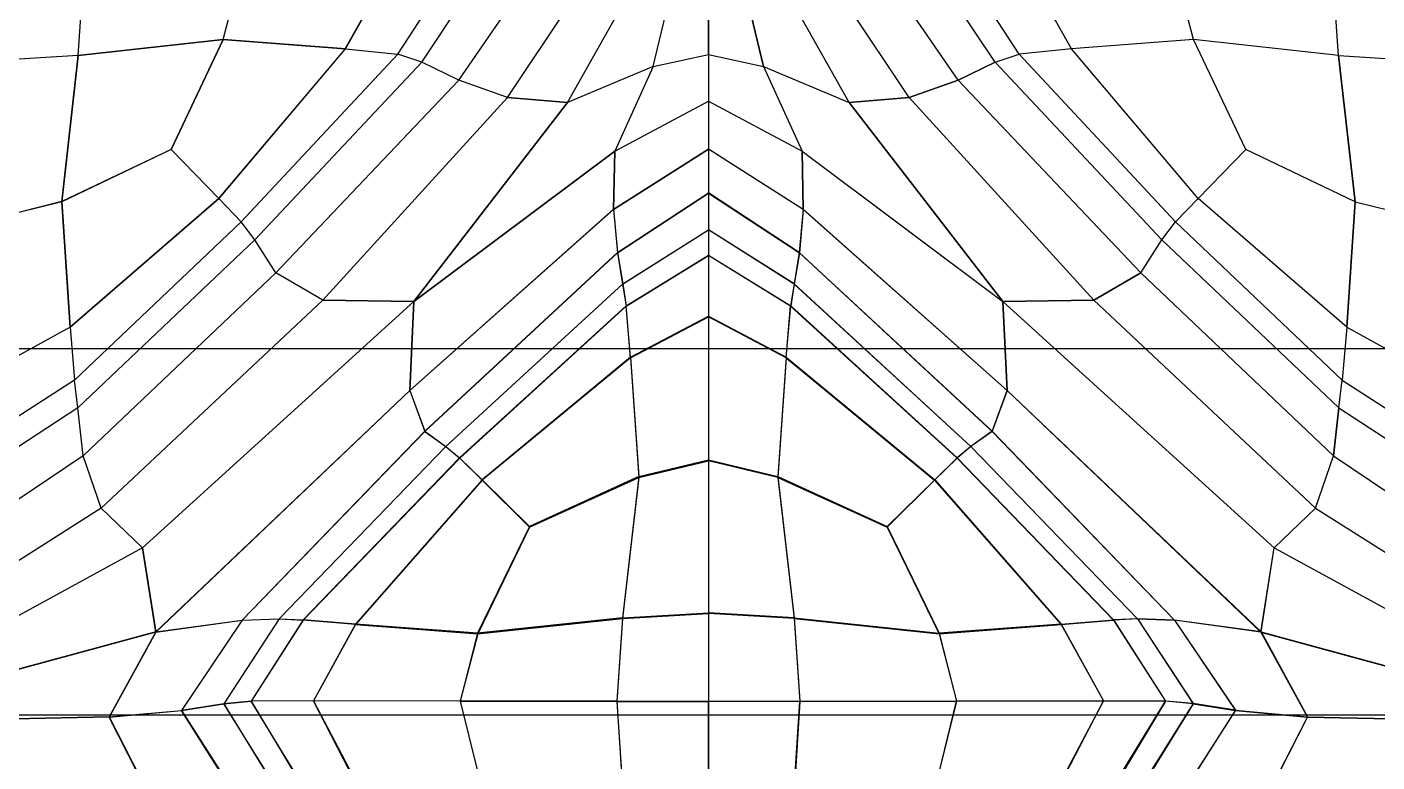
# Model space of a CAD drawing. Extents: x 11992 to 29481, y -6727 to 6811.
# Drawn here: x 12612.22 to 12621.41, y 1285.14 to 1290.14 of the extents above; entities that cross this region are included whole.
import ezdxf

# ---------------------------------------------------------------- set-up
doc = ezdxf.new("R2010")
doc.units = 0
doc.header["$MEASUREMENT"] = 0
doc.layers.get('0').update_dxf_attribs({"color": 8, "linetype": 'CONTINUOUS'})

msp = doc.modelspace()

# ---------------------------------------------------------------- linework, layer by layer
for p, q in [((12616.8548, 1289.956, -1757.8542), (12616.8548, 1291.4909, -1757.0374)), ((12612.5647, 1289.9498, -1758.4284), (12612.6019, 1290.5005, -1758.1817)), ((12612.5647, 1289.9498, -1722.4373), (12612.6024, 1290.5005, -1722.6842)), ((12613.5513, 1290.059, -1758.393), (12613.6695, 1290.5043, -1758.1884)), ((12613.5513, 1290.059, -1722.4729), (12613.6695, 1290.5043, -1722.6774)), ((12614.3829, 1289.9941, -1758.4155), (12614.6704, 1290.5069, -1758.193)), ((12614.3834, 1289.9941, -1722.4504), (12614.6709, 1290.5069, -1722.6729)), ((12614.7396, 1289.9586, -1758.4231), (12615.0948, 1290.5048, -1758.1889)), ((12614.7396, 1289.9586, -1722.4427), (12615.0948, 1290.5046, -1722.6769)), ((12614.9031, 1289.9035, -1758.3784), (12615.2817, 1290.4721, -1758.1325)), ((12614.9031, 1289.9035, -1722.4874), (12615.2817, 1290.4721, -1722.7333)), ((12616.8548, 1290.4891, -1723.3195), (12616.8548, 1289.6401, -1722.8687)), ((12618.8065, 1289.9035, -1722.4874), (12618.4279, 1290.4721, -1722.7333)), ((12618.8065, 1289.9035, -1758.3784), (12618.4279, 1290.4721, -1758.1325)), ((12618.9696, 1289.9586, -1758.4231), (12618.6144, 1290.5048, -1758.1889)), ((12618.9696, 1289.9586, -1722.4427), (12618.6144, 1290.5046, -1722.6769)), ((12619.3263, 1289.9941, -1758.4155), (12619.0387, 1290.5069, -1758.193)), ((12619.3263, 1289.9941, -1722.4504), (12619.0387, 1290.5069, -1722.6729)), ((12620.1584, 1290.059, -1722.4729), (12620.0401, 1290.5043, -1722.6774)), ((12620.1584, 1290.059, -1758.393), (12620.0401, 1290.5043, -1758.1884)), ((12621.1449, 1289.9498, -1722.4373), (12621.1073, 1290.5005, -1722.6842)), ((12621.1449, 1289.9498, -1758.4284), (12621.1073, 1290.5005, -1758.1817)), ((12615.1549, 1289.7812, -1758.244), (12615.5693, 1290.3839, -1757.9798)), ((12615.1549, 1289.7812, -1722.6218), (12615.5693, 1290.3839, -1722.886)), ((12618.5547, 1289.7812, -1758.244), (12618.1399, 1290.3839, -1757.9798)), ((12618.5547, 1289.7812, -1722.6218), (12618.1399, 1290.3839, -1722.886)), ((12615.4882, 1289.6651, -1758.1004), (12615.9073, 1290.2921, -1757.8207)), ((12615.4882, 1289.6651, -1722.7654), (12615.9073, 1290.2921, -1723.0451)), ((12618.2214, 1289.6651, -1758.1005), (12617.8018, 1290.2921, -1757.8207)), ((12618.2214, 1289.6651, -1722.7654), (12617.8023, 1290.2921, -1723.0451)), ((12615.8959, 1289.6298, -1758.0281), (12616.2449, 1290.2483, -1757.745)), ((12615.8959, 1289.63, -1722.8374), (12616.2449, 1290.2483, -1723.1209)), ((12616.4786, 1289.8744, -1757.8977), (12616.5659, 1290.2335, -1757.7194)), ((12616.4786, 1289.8747, -1722.9675), (12616.5659, 1290.2335, -1723.1463)), ((12617.231, 1289.8747, -1722.9675), (12617.1438, 1290.2335, -1723.1463)), ((12617.1438, 1290.2335, -1757.7194), (12617.231, 1289.8744, -1757.8978)), ((12617.8133, 1289.63, -1722.8374), (12617.4647, 1290.2483, -1723.1209)), ((12617.8133, 1289.63, -1758.0285), (12617.4647, 1290.2483, -1757.745)), ((12612.5647, 1289.9498, -1758.4284), (12613.5513, 1290.059, -1758.393)), ((12613.5513, 1290.059, -1722.4729), (12612.5647, 1289.9498, -1722.4373)), ((12613.5513, 1290.059, -1758.393), (12613.197, 1289.3113, -1758.667)), ((12613.197, 1289.3113, -1722.1989), (12613.5513, 1290.059, -1722.4729)), ((12614.3834, 1289.9941, -1722.4504), (12613.5513, 1290.059, -1722.4729)), ((12613.5513, 1290.059, -1758.393), (12614.3829, 1289.9941, -1758.4155)), ((12620.1584, 1290.059, -1722.4729), (12619.3263, 1289.9941, -1722.4504)), ((12620.1584, 1290.059, -1758.393), (12619.3263, 1289.9941, -1758.4155)), ((12620.5126, 1289.3113, -1722.1989), (12620.1584, 1290.059, -1722.4729)), ((12621.1449, 1289.9498, -1722.4373), (12620.1584, 1290.059, -1722.4729)), ((12621.1449, 1289.9498, -1758.4284), (12620.1584, 1290.059, -1758.393)), ((12620.5126, 1289.3113, -1758.667), (12620.1584, 1290.059, -1758.393)), ((12612.5647, 1289.9498, -1758.4284), (12611.9796, 1289.9135, -1758.4402)), ((12612.5647, 1289.9498, -1722.4373), (12611.9796, 1289.9135, -1722.4255)), ((12612.4522, 1288.9551, -1722.0766), (12612.5647, 1289.9498, -1722.4373)), ((12612.5647, 1289.9498, -1758.4284), (12612.4522, 1288.9553, -1758.7892)), ((12614.3829, 1289.9941, -1758.4155), (12613.5208, 1288.9758, -1758.7826)), ((12613.5208, 1288.9758, -1722.0833), (12614.3834, 1289.9941, -1722.4504)), ((12613.6738, 1288.818, -1758.8381), (12614.7396, 1289.9586, -1758.4231)), ((12613.6738, 1288.818, -1722.0277), (12614.7396, 1289.9586, -1722.4427)), ((12614.9031, 1289.9035, -1722.4874), (12613.7673, 1288.6966, -1722.0374)), ((12613.7673, 1288.6966, -1758.8285), (12614.9031, 1289.9035, -1758.3784)), ((12614.3829, 1289.9941, -1758.4155), (12614.7396, 1289.9586, -1758.4231)), ((12614.3834, 1289.9941, -1722.4504), (12614.7396, 1289.9586, -1722.4427)), ((12614.9031, 1289.9035, -1758.3784), (12614.7396, 1289.9586, -1758.4231)), ((12614.9031, 1289.9035, -1722.4874), (12614.7396, 1289.9586, -1722.4427)), ((12615.1549, 1289.7812, -1758.244), (12614.9031, 1289.9035, -1758.3784)), ((12615.1549, 1289.7812, -1722.6218), (12614.9031, 1289.9035, -1722.4874)), ((12616.4786, 1289.8747, -1722.9675), (12616.8548, 1289.9562, -1723.011)), ((12616.4786, 1289.8744, -1757.8977), (12616.8548, 1289.956, -1757.8542)), ((12616.8548, 1289.9562, -1723.011), (12617.231, 1289.8747, -1722.9675)), ((12616.8548, 1289.956, -1757.8542), (12617.231, 1289.8744, -1757.8978)), ((12616.8548, 1289.956, -1757.8542), (12616.8548, 1280.2533, -1760.3838)), ((12618.5547, 1289.7812, -1758.244), (12618.8065, 1289.9035, -1758.3784)), ((12618.8065, 1289.9035, -1722.4874), (12618.5547, 1289.7812, -1722.6218)), ((12618.8065, 1289.9035, -1722.4874), (12618.9696, 1289.9586, -1722.4427)), ((12618.8065, 1289.9035, -1758.3784), (12618.9696, 1289.9586, -1758.4231)), ((12619.9423, 1288.6966, -1722.0374), (12618.8065, 1289.9035, -1722.4874)), ((12618.8065, 1289.9035, -1758.3784), (12619.9423, 1288.6966, -1758.8285)), ((12619.3263, 1289.9941, -1758.4155), (12618.9696, 1289.9586, -1758.4231)), ((12619.3263, 1289.9941, -1722.4504), (12618.9696, 1289.9586, -1722.4427)), ((12618.9696, 1289.9586, -1758.4231), (12620.0358, 1288.818, -1758.8381)), ((12620.0358, 1288.818, -1722.0277), (12618.9696, 1289.9586, -1722.4427)), ((12620.1889, 1288.9758, -1758.7826), (12619.3263, 1289.9941, -1758.4155)), ((12620.1889, 1288.9758, -1722.0833), (12619.3263, 1289.9941, -1722.4504)), ((12621.2575, 1288.9551, -1722.0766), (12621.1449, 1289.9498, -1722.4373)), ((12621.1449, 1289.9498, -1722.4373), (12621.73, 1289.9135, -1722.4255)), ((12621.1449, 1289.9498, -1758.4284), (12621.2575, 1288.9551, -1758.7892)), ((12621.1449, 1289.9498, -1758.4284), (12621.7295, 1289.9135, -1758.4402)), ((12616.4786, 1289.8747, -1722.9675), (12615.8959, 1289.63, -1722.8374)), ((12616.4786, 1289.8744, -1757.8977), (12615.8959, 1289.6298, -1758.0281)), ((12616.4786, 1289.8744, -1757.8977), (12616.2168, 1289.2984, -1758.1431)), ((12616.4786, 1289.8747, -1722.9675), (12616.2173, 1289.2991, -1722.7206)), ((12617.231, 1289.8747, -1722.9675), (12617.4924, 1289.2991, -1722.7206)), ((12617.231, 1289.8747, -1722.9675), (12617.8133, 1289.63, -1722.8374)), ((12617.231, 1289.8744, -1757.8978), (12617.4924, 1289.2984, -1758.1434)), ((12617.231, 1289.8744, -1757.8978), (12617.8133, 1289.63, -1758.0285)), ((12613.9108, 1288.4718, -1722.1176), (12615.1549, 1289.7812, -1722.6218)), ((12613.9108, 1288.4718, -1758.7482), (12615.1549, 1289.7812, -1758.244)), ((12615.4882, 1289.6651, -1758.1004), (12615.1549, 1289.7812, -1758.244)), ((12615.4882, 1289.6651, -1722.7654), (12615.1549, 1289.7812, -1722.6218)), ((12618.5547, 1289.7812, -1722.6218), (12618.2214, 1289.6651, -1722.7654)), ((12618.2214, 1289.6651, -1758.1005), (12618.5547, 1289.7812, -1758.244)), ((12618.5547, 1289.7812, -1758.244), (12619.7983, 1288.4718, -1758.7482)), ((12619.7983, 1288.4718, -1722.1176), (12618.5547, 1289.7812, -1722.6218)), ((12614.2303, 1288.2844, -1758.6505), (12615.4882, 1289.6651, -1758.1004)), ((12614.2303, 1288.2846, -1722.2151), (12615.4882, 1289.6651, -1722.7654)), ((12615.8959, 1289.63, -1722.8374), (12614.8502, 1288.2765, -1722.2764)), ((12614.8502, 1288.2756, -1758.5884), (12615.8959, 1289.6298, -1758.0281)), ((12615.4882, 1289.6651, -1722.7654), (12615.8959, 1289.63, -1722.8374)), ((12615.8959, 1289.6298, -1758.0281), (12615.4882, 1289.6651, -1758.1004)), ((12616.2168, 1289.2984, -1758.1431), (12616.8548, 1289.6393, -1757.9947)), ((12616.2173, 1289.2991, -1722.7206), (12616.8548, 1289.6401, -1722.8687)), ((12616.8548, 1289.6401, -1722.8687), (12617.4924, 1289.2991, -1722.7206)), ((12616.8548, 1289.6401, -1722.8687), (12616.8548, 1288.1716, -1721.8286)), ((12616.8548, 1289.6393, -1757.9947), (12617.4924, 1289.2984, -1758.1434)), ((12617.8133, 1289.63, -1758.0285), (12618.2214, 1289.6651, -1758.1005)), ((12618.2214, 1289.6651, -1722.7654), (12617.8133, 1289.63, -1722.8374)), ((12618.8594, 1288.2765, -1722.2764), (12617.8133, 1289.63, -1722.8374)), ((12617.8133, 1289.63, -1758.0285), (12618.859, 1288.2758, -1758.5897)), ((12618.2214, 1289.6651, -1758.1005), (12619.4789, 1288.2844, -1758.6508)), ((12619.4789, 1288.2846, -1722.2151), (12618.2214, 1289.6651, -1722.7654)), ((12613.197, 1289.3113, -1758.667), (12612.4522, 1288.9553, -1758.7892)), ((12613.197, 1289.3113, -1722.1989), (12612.4522, 1288.9551, -1722.0766)), ((12613.197, 1289.3113, -1758.667), (12613.5208, 1288.9758, -1758.7826)), ((12613.5208, 1288.9758, -1722.0833), (12613.197, 1289.3113, -1722.1989)), ((12614.8502, 1288.2765, -1722.2764), (12616.2173, 1289.2991, -1722.7206)), ((12616.2168, 1289.2984, -1758.1431), (12614.8502, 1288.2756, -1758.5884)), ((12616.2097, 1288.9038, -1722.5015), (12616.8548, 1289.3148, -1722.6804)), ((12616.2097, 1288.9024, -1758.3746), (12616.8548, 1289.3132, -1758.197)), ((12616.2173, 1289.2991, -1722.7206), (12616.2097, 1288.9038, -1722.5015)), ((12616.2097, 1288.9024, -1758.3746), (12616.2168, 1289.2984, -1758.1431)), ((12616.8548, 1289.3148, -1722.6804), (12617.4995, 1288.9038, -1722.5015)), ((12617.5, 1288.9024, -1758.3752), (12616.8548, 1289.3132, -1758.197)), ((12617.4995, 1288.9038, -1722.5015), (12617.4924, 1289.2991, -1722.7206)), ((12617.4924, 1289.2991, -1722.7206), (12618.8594, 1288.2765, -1722.2764)), ((12617.4924, 1289.2984, -1758.1434), (12617.5, 1288.9024, -1758.3752)), ((12617.4924, 1289.2984, -1758.1434), (12618.859, 1288.2758, -1758.5897)), ((12620.5126, 1289.3113, -1722.1989), (12620.1889, 1288.9758, -1722.0833)), ((12620.5126, 1289.3113, -1758.667), (12620.1889, 1288.9758, -1758.7826)), ((12621.2575, 1288.9551, -1722.0766), (12620.5126, 1289.3113, -1722.1989)), ((12621.2575, 1288.9551, -1758.7892), (12620.5126, 1289.3113, -1758.667)), ((12616.2349, 1288.6072, -1758.6996), (12616.8548, 1289.0123, -1758.526)), ((12616.2354, 1288.6089, -1722.2182), (12616.8548, 1289.0142, -1722.3985)), ((12617.4738, 1288.6089, -1722.2182), (12616.8548, 1289.0142, -1722.3985)), ((12616.8548, 1289.0123, -1758.526), (12617.4747, 1288.6072, -1758.7)), ((12612.4522, 1288.9553, -1758.7892), (12611.9796, 1288.8366, -1758.83)), ((12612.4522, 1288.9551, -1722.0766), (12611.9796, 1288.8363, -1722.0358)), ((12612.4522, 1288.9553, -1758.7892), (12612.5094, 1288.1023, -1759.0848)), ((12612.5094, 1288.1023, -1721.781), (12612.4522, 1288.9551, -1722.0766)), ((12612.5094, 1288.1023, -1721.781), (12613.5208, 1288.9758, -1722.0833)), ((12613.5208, 1288.9758, -1758.7826), (12612.5094, 1288.1023, -1759.0848)), ((12613.5208, 1288.9758, -1758.7826), (12613.6738, 1288.818, -1758.8381)), ((12613.5208, 1288.9758, -1722.0833), (12613.6738, 1288.818, -1722.0277)), ((12614.8211, 1287.6707, -1721.9647), (12616.2097, 1288.9038, -1722.5015)), ((12614.8211, 1287.6693, -1758.9075), (12616.2097, 1288.9024, -1758.3746)), ((12616.2097, 1288.9038, -1722.5015), (12616.2354, 1288.6089, -1722.2182)), ((12616.2097, 1288.9024, -1758.3746), (12616.2349, 1288.6072, -1758.6996)), ((12617.4995, 1288.9038, -1722.5015), (12617.4738, 1288.6089, -1722.2182)), ((12617.5, 1288.9024, -1758.3752), (12617.4747, 1288.6072, -1758.7)), ((12617.4995, 1288.9038, -1722.5015), (12618.8885, 1287.671, -1721.9647)), ((12617.5, 1288.9024, -1758.3752), (12618.8885, 1287.6698, -1758.9099)), ((12620.1889, 1288.9758, -1758.7826), (12620.0358, 1288.818, -1758.8381)), ((12620.1889, 1288.9758, -1722.0833), (12620.0358, 1288.818, -1722.0277)), ((12621.2002, 1288.1023, -1759.0848), (12620.1889, 1288.9758, -1758.7826)), ((12621.2002, 1288.1023, -1721.781), (12620.1889, 1288.9758, -1722.0833)), ((12621.2575, 1288.9551, -1758.7892), (12621.2002, 1288.1023, -1759.0848)), ((12621.2002, 1288.1023, -1721.781), (12621.2575, 1288.9551, -1722.0766)), ((12621.2575, 1288.9551, -1722.0766), (12621.73, 1288.8363, -1722.0358)), ((12621.2575, 1288.9551, -1758.7892), (12621.7295, 1288.8363, -1758.83)), ((12613.6738, 1288.818, -1758.8381), (12612.5394, 1287.7394, -1759.2173)), ((12613.6738, 1288.818, -1722.0277), (12612.5394, 1287.7394, -1721.6485)), ((12613.7673, 1288.6966, -1722.0374), (12613.6738, 1288.818, -1722.0277)), ((12613.7673, 1288.6966, -1758.8285), (12613.6738, 1288.818, -1758.8381)), ((12619.9423, 1288.6966, -1722.0374), (12620.0358, 1288.818, -1722.0277)), ((12619.9423, 1288.6966, -1758.8285), (12620.0358, 1288.818, -1758.8381)), ((12621.1697, 1287.7394, -1721.6485), (12620.0358, 1288.818, -1722.0277)), ((12620.0358, 1288.818, -1758.8381), (12621.1697, 1287.7394, -1759.2173)), ((12616.2707, 1288.3946, -1758.9913), (12616.8548, 1288.7627, -1758.8345)), ((12616.2716, 1288.3955, -1721.97), (12616.8548, 1288.7639, -1722.1391)), ((12617.438, 1288.3955, -1721.97), (12616.8548, 1288.7639, -1722.1391)), ((12617.4389, 1288.3946, -1758.9914), (12616.8548, 1288.7627, -1758.8345)), ((12612.5628, 1287.5522, -1759.2425), (12613.7673, 1288.6966, -1758.8285)), ((12613.7673, 1288.6966, -1722.0374), (12612.5628, 1287.5522, -1721.6234)), ((12613.9108, 1288.4718, -1722.1176), (12613.7673, 1288.6966, -1722.0374)), ((12613.9108, 1288.4718, -1758.7482), (12613.7673, 1288.6966, -1758.8285)), ((12619.7983, 1288.4718, -1758.7482), (12619.9423, 1288.6966, -1758.8285)), ((12619.7983, 1288.4718, -1722.1176), (12619.9423, 1288.6966, -1722.0374)), ((12621.1464, 1287.5522, -1721.6234), (12619.9423, 1288.6966, -1722.0374)), ((12619.9423, 1288.6966, -1758.8285), (12621.1464, 1287.5522, -1759.2425)), ((12614.9241, 1287.3925, -1721.6771), (12616.2354, 1288.6089, -1722.2182)), ((12614.9241, 1287.3915, -1759.2204), (12616.2349, 1288.6072, -1758.6996)), ((12616.2349, 1288.6072, -1758.6996), (12616.2707, 1288.3946, -1758.9913)), ((12616.2354, 1288.6089, -1722.2182), (12616.2716, 1288.3955, -1721.97)), ((12616.2941, 1288.2458, -1759.123), (12616.8548, 1288.5903, -1758.9752)), ((12616.295, 1288.2446, -1721.8563), (12616.8548, 1288.5893, -1722.018)), ((12616.8548, 1288.5903, -1758.9752), (12617.4156, 1288.2458, -1759.123)), ((12617.4146, 1288.2446, -1721.8563), (12616.8548, 1288.5893, -1722.018)), ((12617.4738, 1288.6089, -1722.2182), (12617.438, 1288.3955, -1721.97)), ((12617.4747, 1288.6072, -1758.7), (12617.4389, 1288.3946, -1758.9914)), ((12617.4738, 1288.6089, -1722.2182), (12618.7855, 1287.3925, -1721.6771)), ((12617.4747, 1288.6072, -1758.7), (12618.7855, 1287.3918, -1759.2221)), ((12613.9108, 1288.4718, -1722.1176), (12612.599, 1287.2251, -1721.6495)), ((12613.9108, 1288.4718, -1758.7482), (12612.599, 1287.2251, -1759.2163)), ((12614.2303, 1288.2844, -1758.6505), (12613.9108, 1288.4718, -1758.7482)), ((12614.2303, 1288.2846, -1722.2151), (12613.9108, 1288.4718, -1722.1176)), ((12619.4789, 1288.2844, -1758.6508), (12619.7983, 1288.4718, -1758.7482)), ((12619.7983, 1288.4718, -1722.1176), (12619.4789, 1288.2846, -1722.2151)), ((12619.7983, 1288.4718, -1758.7482), (12621.1106, 1287.2251, -1759.2163)), ((12621.1106, 1287.2251, -1721.6495), (12619.7983, 1288.4718, -1722.1176)), ((12615.0681, 1287.29, -1721.4627), (12616.2716, 1288.3955, -1721.97)), ((12616.2707, 1288.3946, -1758.9913), (12615.0681, 1287.2902, -1759.4618)), ((12616.2707, 1288.3946, -1758.9913), (12616.2941, 1288.2458, -1759.123)), ((12616.2716, 1288.3955, -1721.97), (12616.295, 1288.2446, -1721.8563)), ((12617.438, 1288.3955, -1721.97), (12617.4146, 1288.2446, -1721.8563)), ((12617.4389, 1288.3946, -1758.9914), (12617.4156, 1288.2458, -1759.123)), ((12617.438, 1288.3955, -1721.97), (12618.6415, 1287.29, -1721.4627)), ((12617.4389, 1288.3946, -1758.9914), (12618.6415, 1287.2902, -1759.4622)), ((12612.7211, 1286.8706, -1721.6587), (12614.2303, 1288.2846, -1722.2151)), ((12612.7211, 1286.8703, -1759.2072), (12614.2303, 1288.2844, -1758.6505)), ((12614.8502, 1288.2765, -1722.2764), (12613.0025, 1286.6007, -1721.5824)), ((12614.8502, 1288.2756, -1758.5884), (12613.0029, 1286.5997, -1759.2835)), ((12614.2303, 1288.2846, -1722.2151), (12614.8502, 1288.2765, -1722.2764)), ((12614.8502, 1288.2756, -1758.5884), (12614.2303, 1288.2844, -1758.6505)), ((12614.8502, 1288.2765, -1722.2764), (12614.8211, 1287.6707, -1721.9647)), ((12614.8211, 1287.6693, -1758.9075), (12614.8502, 1288.2756, -1758.5884)), ((12618.859, 1288.2758, -1758.5897), (12619.4789, 1288.2844, -1758.6508)), ((12618.859, 1288.2758, -1758.5897), (12620.7067, 1286.6002, -1759.2855)), ((12618.8885, 1287.6698, -1758.9099), (12618.859, 1288.2758, -1758.5897)), ((12619.4789, 1288.2846, -1722.2151), (12618.8594, 1288.2765, -1722.2764)), ((12618.8594, 1288.2765, -1722.2764), (12618.8885, 1287.671, -1721.9647)), ((12618.8594, 1288.2765, -1722.2764), (12620.7067, 1286.6007, -1721.5824)), ((12620.9885, 1286.8706, -1721.6587), (12619.4789, 1288.2846, -1722.2151)), ((12619.4789, 1288.2844, -1758.6508), (12620.9885, 1286.8703, -1759.2077)), ((12615.1611, 1287.2127, -1759.5662), (12616.2941, 1288.2458, -1759.123)), ((12615.1616, 1287.2108, -1721.371), (12616.295, 1288.2446, -1721.8563)), ((12616.3241, 1287.8972, -1759.2755), (12616.2941, 1288.2458, -1759.123)), ((12616.3255, 1287.8934, -1721.6964), (12616.295, 1288.2446, -1721.8563)), ((12616.3241, 1287.8972, -1759.2755), (12616.8548, 1288.175, -1759.155)), ((12616.3255, 1287.8934, -1721.6964), (12616.8548, 1288.1716, -1721.8286)), ((12616.8548, 1288.175, -1759.155), (12617.3851, 1287.8972, -1759.2755)), ((12617.3841, 1287.8934, -1721.6964), (12616.8548, 1288.1716, -1721.8286)), ((12616.8548, 1288.1716, -1721.8286), (12616.8548, 1285.554, -1720.6474)), ((12617.3841, 1287.8934, -1721.6964), (12617.4146, 1288.2446, -1721.8563)), ((12617.3851, 1287.8972, -1759.2755), (12617.4156, 1288.2458, -1759.123)), ((12617.4146, 1288.2446, -1721.8563), (12618.5481, 1287.2108, -1721.371)), ((12617.4156, 1288.2458, -1759.123), (12618.5485, 1287.2127, -1759.5662)), ((12612.5094, 1288.1023, -1721.781), (12611.9796, 1287.8109, -1721.6802)), ((12612.5094, 1288.1023, -1759.0848), (12611.9796, 1287.8109, -1759.1855)), ((12612.5094, 1288.1023, -1721.781), (12612.5394, 1287.7394, -1721.6485)), ((12612.5094, 1288.1023, -1759.0848), (12612.5394, 1287.7394, -1759.2173)), ((12621.2002, 1288.1023, -1759.0848), (12621.1697, 1287.7394, -1759.2173)), ((12621.2002, 1288.1023, -1721.781), (12621.1697, 1287.7394, -1721.6485)), ((12621.2002, 1288.1023, -1759.0848), (12621.7295, 1287.8109, -1759.1855)), ((12621.2002, 1288.1023, -1721.781), (12621.73, 1287.8109, -1721.6802)), ((12651.3121, 1287.9535, -1721.8437), (12606.3119, 1287.9535, -1721.8437)), ((12651.3121, 1287.9535, -1759.0217), (12606.3119, 1287.9535, -1759.0217)), ((12616.3241, 1287.8972, -1759.2755), (12615.3137, 1287.063, -1759.637)), ((12616.3255, 1287.8934, -1721.6964), (12615.3146, 1287.0594, -1721.3)), ((12616.3241, 1287.8972, -1759.2755), (12616.3818, 1287.0842, -1759.6296)), ((12616.3255, 1287.8934, -1721.6964), (12616.3823, 1287.0787, -1721.3097)), ((12617.3841, 1287.8934, -1721.6964), (12617.3274, 1287.0787, -1721.3097)), ((12617.3851, 1287.8972, -1759.2755), (12617.3278, 1287.0842, -1759.6296)), ((12617.3841, 1287.8934, -1721.6964), (12618.395, 1287.0594, -1721.3)), ((12617.3851, 1287.8972, -1759.2755), (12618.3955, 1287.063, -1759.637)), ((12612.5394, 1287.7394, -1721.6485), (12611.9796, 1287.3801, -1721.5222)), ((12612.5394, 1287.7394, -1759.2173), (12611.9796, 1287.3801, -1759.3436)), ((12612.5628, 1287.5522, -1721.6234), (12612.5394, 1287.7394, -1721.6485)), ((12612.5628, 1287.5522, -1759.2425), (12612.5394, 1287.7394, -1759.2173)), ((12621.1464, 1287.5522, -1721.6234), (12621.1697, 1287.7394, -1721.6485)), ((12621.1464, 1287.5522, -1759.2425), (12621.1697, 1287.7394, -1759.2173)), ((12621.1697, 1287.7394, -1721.6485), (12621.73, 1287.3801, -1721.5222)), ((12621.1697, 1287.7394, -1759.2173), (12621.7295, 1287.3801, -1759.3436)), ((12613.0926, 1286.0275, -1721.286), (12614.8211, 1287.6707, -1721.9647)), ((12613.0931, 1286.0259, -1759.5815), (12614.8211, 1287.6693, -1758.9075)), ((12614.8211, 1287.6707, -1721.9647), (12614.9241, 1287.3925, -1721.6771)), ((12614.8211, 1287.6693, -1758.9075), (12614.9241, 1287.3915, -1759.2204)), ((12618.8885, 1287.671, -1721.9647), (12618.7855, 1287.3925, -1721.6771)), ((12618.7855, 1287.3918, -1759.2221), (12618.8885, 1287.6698, -1758.9099)), ((12618.8885, 1287.671, -1721.9647), (12620.6171, 1286.0278, -1721.2857)), ((12620.6166, 1286.0263, -1759.5855), (12618.8885, 1287.6698, -1758.9099)), ((12612.5628, 1287.5522, -1721.6234), (12611.9796, 1287.1707, -1721.4853)), ((12612.5628, 1287.5522, -1759.2425), (12611.9796, 1287.1707, -1759.3805)), ((12612.599, 1287.2251, -1721.6495), (12612.5628, 1287.5522, -1721.6234)), ((12612.599, 1287.2251, -1759.2163), (12612.5628, 1287.5522, -1759.2425)), ((12621.1106, 1287.2251, -1721.6495), (12621.1464, 1287.5522, -1721.6234)), ((12621.1464, 1287.5522, -1759.2425), (12621.1106, 1287.2251, -1759.2163)), ((12621.1464, 1287.5522, -1721.6234), (12621.73, 1287.1705, -1721.4854)), ((12621.1464, 1287.5522, -1759.2425), (12621.7295, 1287.1707, -1759.3805)), ((12614.9241, 1287.3925, -1721.6771), (12613.681, 1286.1069, -1721.1167)), ((12614.9241, 1287.3915, -1759.2204), (12613.6815, 1286.1064, -1759.7594)), ((12614.9241, 1287.3925, -1721.6771), (12615.0681, 1287.29, -1721.4627)), ((12614.9241, 1287.3915, -1759.2204), (12615.0681, 1287.2902, -1759.4618)), ((12618.7855, 1287.3925, -1721.6771), (12618.6415, 1287.29, -1721.4627)), ((12618.7855, 1287.3918, -1759.2221), (12618.6415, 1287.2902, -1759.4622)), ((12618.7855, 1287.3925, -1721.6771), (12620.0287, 1286.1072, -1721.1164)), ((12620.0277, 1286.1067, -1759.7619), (12618.7855, 1287.3918, -1759.2221)), ((12613.9332, 1286.1153, -1720.9355), (12615.0681, 1287.29, -1721.4627)), ((12615.0681, 1287.2902, -1759.4618), (12613.9337, 1286.116, -1759.9498)), ((12615.0681, 1287.2902, -1759.4618), (12615.1611, 1287.2127, -1759.5662)), ((12615.0681, 1287.29, -1721.4627), (12615.1616, 1287.2108, -1721.371)), ((12618.6415, 1287.29, -1721.4627), (12618.5481, 1287.2108, -1721.371)), ((12618.6415, 1287.2902, -1759.4622), (12618.5485, 1287.2127, -1759.5662)), ((12619.7755, 1286.116, -1759.9504), (12618.6415, 1287.2902, -1759.4622)), ((12618.6415, 1287.29, -1721.4627), (12619.7764, 1286.1153, -1720.9355)), ((12612.599, 1287.2251, -1721.6495), (12611.9796, 1286.8095, -1721.4934)), ((12612.599, 1287.2251, -1759.2163), (12611.9796, 1286.8095, -1759.3724)), ((12612.7211, 1286.8706, -1721.6587), (12612.599, 1287.2251, -1721.6495)), ((12612.7211, 1286.8703, -1759.2072), (12612.599, 1287.2251, -1759.2163)), ((12615.1616, 1287.2108, -1721.371), (12614.0963, 1286.1079, -1720.8653)), ((12615.1611, 1287.2127, -1759.5662), (12614.0968, 1286.1098, -1760.0261)), ((12615.3137, 1287.063, -1759.637), (12615.1611, 1287.2127, -1759.5662)), ((12615.3146, 1287.0594, -1721.3), (12615.1616, 1287.2108, -1721.371)), ((12616.3818, 1287.0842, -1759.6296), (12616.8548, 1287.1977, -1759.5802)), ((12616.3823, 1287.0787, -1721.3097), (12616.8548, 1287.192, -1721.3637)), ((12616.8548, 1287.1977, -1759.5802), (12617.3278, 1287.0842, -1759.6296)), ((12617.3274, 1287.0787, -1721.3097), (12616.8548, 1287.192, -1721.3637)), ((12618.395, 1287.0594, -1721.3), (12618.5481, 1287.2108, -1721.371)), ((12618.3955, 1287.063, -1759.637), (12618.5485, 1287.2127, -1759.5662)), ((12618.5481, 1287.2108, -1721.371), (12619.6133, 1286.1079, -1720.8653)), ((12619.6128, 1286.1098, -1760.0261), (12618.5485, 1287.2127, -1759.5662)), ((12620.9885, 1286.8706, -1721.6587), (12621.1106, 1287.2251, -1721.6495)), ((12620.9885, 1286.8703, -1759.2077), (12621.1106, 1287.2251, -1759.2163)), ((12621.1106, 1287.2251, -1721.6495), (12621.73, 1286.8095, -1721.4934)), ((12621.1106, 1287.2251, -1759.2163), (12621.7295, 1286.8095, -1759.3724)), ((12615.3137, 1287.063, -1759.637), (12614.4525, 1286.0802, -1760.0483)), ((12615.3146, 1287.0594, -1721.3), (12614.453, 1286.0774, -1720.8454)), ((12615.6375, 1286.7447, -1759.7775), (12615.3137, 1287.063, -1759.637)), ((12615.3146, 1287.0594, -1721.3), (12615.6379, 1286.7394, -1721.1474)), ((12616.3818, 1287.0842, -1759.6296), (12615.6375, 1286.7447, -1759.7775)), ((12615.6379, 1286.7394, -1721.1474), (12616.3823, 1287.0787, -1721.3097)), ((12616.3818, 1287.0842, -1759.6296), (12616.2697, 1286.1231, -1760.0294)), ((12616.3823, 1287.0787, -1721.3097), (12616.2702, 1286.1179, -1720.8665)), ((12617.3274, 1287.0787, -1721.3097), (12618.0717, 1286.7394, -1721.1474)), ((12617.3274, 1287.0787, -1721.3097), (12617.4394, 1286.1179, -1720.8665)), ((12617.3278, 1287.0842, -1759.6296), (12617.4394, 1286.1231, -1760.0294)), ((12617.3278, 1287.0842, -1759.6296), (12618.0722, 1286.7445, -1759.7775)), ((12618.0717, 1286.7394, -1721.1474), (12618.395, 1287.0594, -1721.3)), ((12618.3955, 1287.063, -1759.637), (12618.0722, 1286.7445, -1759.7775)), ((12618.395, 1287.0594, -1721.3), (12619.2567, 1286.0774, -1720.8454)), ((12618.3955, 1287.063, -1759.637), (12619.2567, 1286.0802, -1760.0483)), ((12612.7211, 1286.8706, -1721.6587), (12611.9796, 1286.3992, -1721.4732)), ((12612.7211, 1286.8703, -1759.2072), (12611.9796, 1286.399, -1759.393)), ((12612.7211, 1286.8706, -1721.6587), (12613.0025, 1286.6007, -1721.5824)), ((12613.0029, 1286.5997, -1759.2835), (12612.7211, 1286.8703, -1759.2072)), ((12620.9885, 1286.8706, -1721.6587), (12620.7067, 1286.6007, -1721.5824)), ((12620.9885, 1286.8703, -1759.2077), (12620.7067, 1286.6002, -1759.2855)), ((12620.9885, 1286.8706, -1721.6587), (12621.73, 1286.3992, -1721.4732)), ((12620.9885, 1286.8703, -1759.2077), (12621.7295, 1286.399, -1759.3931)), ((12615.6375, 1286.7447, -1759.7775), (12615.2836, 1286.0197, -1760.0762)), ((12615.6379, 1286.7394, -1721.1474), (12615.2841, 1286.0154, -1720.8157)), ((12618.0717, 1286.7394, -1721.1474), (12618.4255, 1286.0154, -1720.8157)), ((12618.0722, 1286.7445, -1759.7775), (12618.4255, 1286.0197, -1760.0762)), ((12613.0025, 1286.6007, -1721.5824), (12611.9796, 1286.0421, -1721.3511)), ((12613.0029, 1286.5997, -1759.2835), (12611.9796, 1286.0414, -1759.5163)), ((12613.0025, 1286.6007, -1721.5824), (12613.0926, 1286.0275, -1721.286)), ((12613.0931, 1286.0259, -1759.5815), (12613.0029, 1286.5997, -1759.2835)), ((12620.6166, 1286.0263, -1759.5855), (12620.7067, 1286.6002, -1759.2855)), ((12620.6171, 1286.0278, -1721.2857), (12620.7067, 1286.6007, -1721.5824)), ((12620.7067, 1286.6007, -1721.5824), (12621.73, 1286.0421, -1721.3511)), ((12620.7067, 1286.6002, -1759.2855), (12621.7295, 1286.0414, -1759.5163)), ((12616.2697, 1286.1231, -1760.0294), (12616.8548, 1286.1577, -1760.0138)), ((12616.2702, 1286.1179, -1720.8665), (12616.8548, 1286.152, -1720.8835)), ((12617.4394, 1286.1231, -1760.0294), (12616.8548, 1286.1577, -1760.0138)), ((12617.4394, 1286.1179, -1720.8665), (12616.8548, 1286.152, -1720.8835)), ((12613.0926, 1286.0275, -1721.286), (12613.681, 1286.1069, -1721.1167)), ((12613.0931, 1286.0259, -1759.5815), (12613.6815, 1286.1064, -1759.7594)), ((12613.681, 1286.1069, -1721.1167), (12613.2671, 1285.4935, -1720.8789)), ((12613.6815, 1286.1064, -1759.7594), (12613.2671, 1285.492, -1759.9873)), ((12613.9337, 1286.116, -1759.9498), (12613.5551, 1285.5383, -1760.1589)), ((12613.9332, 1286.1153, -1720.9355), (12613.5551, 1285.539, -1720.7071)), ((12613.681, 1286.1069, -1721.1167), (12613.9332, 1286.1153, -1720.9355)), ((12613.6815, 1286.1064, -1759.7594), (12613.9337, 1286.116, -1759.9498)), ((12614.0968, 1286.1098, -1760.0261), (12613.7416, 1285.5557, -1760.224)), ((12614.0963, 1286.1079, -1720.8653), (12613.7416, 1285.5567, -1720.6421)), ((12613.9332, 1286.1153, -1720.9355), (12614.0963, 1286.1079, -1720.8653)), ((12613.9337, 1286.116, -1759.9498), (12614.0968, 1286.1098, -1760.0261)), ((12614.453, 1286.0774, -1720.8454), (12614.0963, 1286.1079, -1720.8653)), ((12614.4525, 1286.0802, -1760.0483), (12614.0968, 1286.1098, -1760.0261)), ((12614.4525, 1286.0802, -1760.0483), (12614.1655, 1285.5574, -1760.2307)), ((12614.453, 1286.0774, -1720.8454), (12614.1655, 1285.5586, -1720.6354)), ((12615.2836, 1286.0197, -1760.0762), (12614.4525, 1286.0802, -1760.0483)), ((12614.453, 1286.0774, -1720.8454), (12615.2841, 1286.0154, -1720.8157)), ((12616.2697, 1286.1231, -1760.0294), (12615.2836, 1286.0197, -1760.0762)), ((12615.2841, 1286.0154, -1720.8157), (12616.2702, 1286.1179, -1720.8665)), ((12616.2697, 1286.1231, -1760.0294), (12616.2325, 1285.5555, -1760.2204)), ((12616.2702, 1286.1179, -1720.8665), (12616.2325, 1285.555, -1720.6453)), ((12617.4394, 1286.1231, -1760.0294), (12618.4255, 1286.0197, -1760.0762)), ((12617.4394, 1286.1231, -1760.0294), (12617.4771, 1285.5555, -1760.2204)), ((12617.4394, 1286.1179, -1720.8665), (12618.4255, 1286.0154, -1720.8157)), ((12617.4394, 1286.1179, -1720.8665), (12617.4771, 1285.555, -1720.6453)), ((12619.2567, 1286.0802, -1760.0483), (12618.4255, 1286.0197, -1760.0762)), ((12618.4255, 1286.0154, -1720.8157), (12619.2567, 1286.0774, -1720.8454)), ((12619.2567, 1286.0802, -1760.0483), (12619.6128, 1286.1098, -1760.0261)), ((12619.2567, 1286.0774, -1720.8454), (12619.6133, 1286.1079, -1720.8653)), ((12619.2567, 1286.0802, -1760.0483), (12619.5437, 1285.5574, -1760.2307)), ((12619.2567, 1286.0774, -1720.8454), (12619.5437, 1285.5586, -1720.6354)), ((12619.7755, 1286.116, -1759.9504), (12619.6128, 1286.1098, -1760.0261)), ((12619.6128, 1286.1098, -1760.0261), (12619.9676, 1285.5557, -1760.224)), ((12619.7764, 1286.1153, -1720.9355), (12619.6133, 1286.1079, -1720.8653)), ((12619.6133, 1286.1079, -1720.8653), (12619.9676, 1285.5567, -1720.6421)), ((12620.0277, 1286.1067, -1759.7619), (12619.7755, 1286.116, -1759.9504)), ((12619.7755, 1286.116, -1759.9504), (12620.1541, 1285.5383, -1760.1594)), ((12619.7764, 1286.1153, -1720.9355), (12620.0287, 1286.1072, -1721.1164)), ((12619.7764, 1286.1153, -1720.9355), (12620.1541, 1285.5392, -1720.7067)), ((12620.6166, 1286.0263, -1759.5855), (12620.0277, 1286.1067, -1759.7619)), ((12620.0277, 1286.1067, -1759.7619), (12620.4425, 1285.4925, -1759.989)), ((12620.0287, 1286.1072, -1721.1164), (12620.4425, 1285.4939, -1720.8773)), ((12620.6171, 1286.0278, -1721.2857), (12620.0287, 1286.1072, -1721.1164)), ((12613.0926, 1286.0275, -1721.286), (12611.9796, 1285.725, -1721.2023)), ((12613.0931, 1286.0259, -1759.5815), (12611.9796, 1285.7233, -1759.6655)), ((12613.0926, 1286.0275, -1721.286), (12612.7755, 1285.4486, -1721.0472)), ((12613.0931, 1286.0259, -1759.5815), (12612.7755, 1285.4465, -1759.8191)), ((12615.2836, 1286.0197, -1760.0762), (12615.1659, 1285.5569, -1760.227)), ((12615.2841, 1286.0154, -1720.8157), (12615.1659, 1285.5571, -1720.6389)), ((12618.4255, 1286.0197, -1760.0762), (12618.5433, 1285.5569, -1760.227)), ((12618.4255, 1286.0154, -1720.8157), (12618.5433, 1285.5571, -1720.6389)), ((12620.6166, 1286.0263, -1759.5855), (12620.9342, 1285.447, -1759.8212)), ((12620.6166, 1286.0263, -1759.5855), (12621.7295, 1285.7231, -1759.6655)), ((12620.6171, 1286.0278, -1721.2857), (12620.9342, 1285.4494, -1721.0453)), ((12620.6171, 1286.0278, -1721.2857), (12621.73, 1285.725, -1721.2023)), ((12612.7755, 1285.4486, -1721.0472), (12613.2671, 1285.4935, -1720.8789)), ((12612.7755, 1285.4465, -1759.8191), (12613.2671, 1285.492, -1759.9873)), ((12613.2671, 1285.4935, -1720.8789), (12613.5551, 1285.539, -1720.7071)), ((12613.5551, 1285.5383, -1760.1589), (12613.2671, 1285.492, -1759.9873)), ((12613.2671, 1285.4935, -1720.8789), (12613.6815, 1284.8474, -1720.7691)), ((12613.681, 1284.8416, -1760.0881), (12613.2671, 1285.492, -1759.9873)), ((12613.5551, 1285.539, -1720.7071), (12613.7416, 1285.5567, -1720.6421)), ((12613.7416, 1285.5557, -1760.224), (12613.5551, 1285.5383, -1760.1589)), ((12613.9337, 1284.9344, -1720.5995), (12613.5551, 1285.539, -1720.7071)), ((12613.5551, 1285.5383, -1760.1589), (12613.9332, 1284.9251, -1760.2491)), ((12614.1655, 1285.5586, -1720.6354), (12613.7416, 1285.5567, -1720.6421)), ((12614.1655, 1285.5574, -1760.2307), (12613.7416, 1285.5557, -1760.224)), ((12614.0968, 1284.9778, -1720.5364), (12613.7416, 1285.5567, -1720.6421)), ((12613.7416, 1285.5557, -1760.224), (12614.0963, 1284.9666, -1760.3064)), ((12615.1659, 1285.5571, -1720.6389), (12614.1655, 1285.5586, -1720.6354)), ((12614.1655, 1285.5586, -1720.6354), (12614.4525, 1285.0145, -1720.5318)), ((12614.4525, 1285.003, -1760.3083), (12614.1655, 1285.5574, -1760.2307)), ((12615.1659, 1285.5569, -1760.227), (12614.1655, 1285.5574, -1760.2307)), ((12615.1659, 1285.5571, -1720.6389), (12616.2325, 1285.555, -1720.6453)), ((12615.1659, 1285.5571, -1720.6389), (12615.2836, 1285.0808, -1720.5381)), ((12616.2325, 1285.5555, -1760.2204), (12615.1659, 1285.5569, -1760.227)), ((12615.1659, 1285.5569, -1760.227), (12615.2841, 1285.0715, -1760.3031)), ((12616.2325, 1285.5555, -1760.2204), (12616.2702, 1284.9573, -1760.3103)), ((12616.2325, 1285.5555, -1760.2204), (12616.8548, 1285.5552, -1760.2182)), ((12616.2325, 1285.555, -1720.6453), (12616.2697, 1284.968, -1720.5269)), ((12616.2325, 1285.555, -1720.6453), (12616.8548, 1285.554, -1720.6474)), ((12616.8548, 1285.5552, -1760.2182), (12617.4771, 1285.5555, -1760.2204)), ((12617.4771, 1285.555, -1720.6453), (12616.8548, 1285.554, -1720.6474)), ((12616.8548, 1271.7436, -1722.0314), (12616.8548, 1285.554, -1720.6474)), ((12617.4394, 1284.9573, -1760.3103), (12617.4771, 1285.5555, -1760.2204)), ((12617.4771, 1285.555, -1720.6453), (12617.4399, 1284.968, -1720.5269)), ((12618.5433, 1285.5571, -1720.6389), (12617.4771, 1285.555, -1720.6453)), ((12617.4771, 1285.5555, -1760.2204), (12618.5433, 1285.5569, -1760.227)), ((12618.5433, 1285.5571, -1720.6389), (12618.4255, 1285.0808, -1720.5381)), ((12618.4255, 1285.0715, -1760.3031), (12618.5433, 1285.5569, -1760.227)), ((12618.5433, 1285.5571, -1720.6389), (12619.5437, 1285.5586, -1720.6354)), ((12619.5437, 1285.5574, -1760.2307), (12618.5433, 1285.5569, -1760.227)), ((12619.5437, 1285.5586, -1720.6354), (12619.2567, 1285.0145, -1720.532)), ((12619.2567, 1285.003, -1760.3083), (12619.5437, 1285.5574, -1760.2307)), ((12619.5437, 1285.5586, -1720.6354), (12619.9676, 1285.5567, -1720.6421)), ((12619.9676, 1285.5557, -1760.224), (12619.5437, 1285.5574, -1760.2307)), ((12619.6128, 1284.9778, -1720.5364), (12619.9676, 1285.5567, -1720.6421)), ((12619.9676, 1285.5557, -1760.224), (12619.6128, 1284.9666, -1760.3064)), ((12620.1541, 1285.5392, -1720.7067), (12619.7755, 1284.9346, -1720.5989)), ((12620.1541, 1285.5383, -1760.1594), (12619.7764, 1284.9251, -1760.2492)), ((12620.1541, 1285.5392, -1720.7067), (12619.9676, 1285.5567, -1720.6421)), ((12620.1541, 1285.5383, -1760.1594), (12619.9676, 1285.5557, -1760.224)), ((12620.4425, 1285.4939, -1720.8773), (12620.0277, 1284.8483, -1720.7668)), ((12620.0287, 1284.8419, -1760.0886), (12620.4425, 1285.4925, -1759.989)), ((12620.4425, 1285.4939, -1720.8773), (12620.1541, 1285.5392, -1720.7067)), ((12620.1541, 1285.5383, -1760.1594), (12620.4425, 1285.4925, -1759.989)), ((12620.4425, 1285.4939, -1720.8773), (12620.9342, 1285.4494, -1721.0453)), ((12620.4425, 1285.4925, -1759.989), (12620.9342, 1285.447, -1759.8212)), ((12651.3121, 1285.4603, -1721), (12606.3124, 1285.4603, -1721)), ((12651.3121, 1285.4603, -1759.8654), (12606.3124, 1285.4603, -1759.8654)), ((12612.7755, 1285.4486, -1721.0472), (12611.9796, 1285.4341, -1721.1024)), ((12612.7755, 1285.4465, -1759.8191), (12611.9796, 1285.4315, -1759.7641)), ((12612.7755, 1285.4486, -1721.0472), (12613.0931, 1284.8283, -1720.9634)), ((12613.0926, 1284.8259, -1759.9018), (12612.7755, 1285.4465, -1759.8191)), ((12620.9342, 1285.4494, -1721.0453), (12620.6166, 1284.8297, -1720.9597)), ((12620.6171, 1284.8259, -1759.9022), (12620.9342, 1285.447, -1759.8212)), ((12620.9342, 1285.4494, -1721.0453), (12621.73, 1285.4341, -1721.1024)), ((12620.9342, 1285.447, -1759.8212), (12621.7295, 1285.4315, -1759.7641))]:
    msp.add_line(p, q)

doc.saveas('drawing.dxf')
